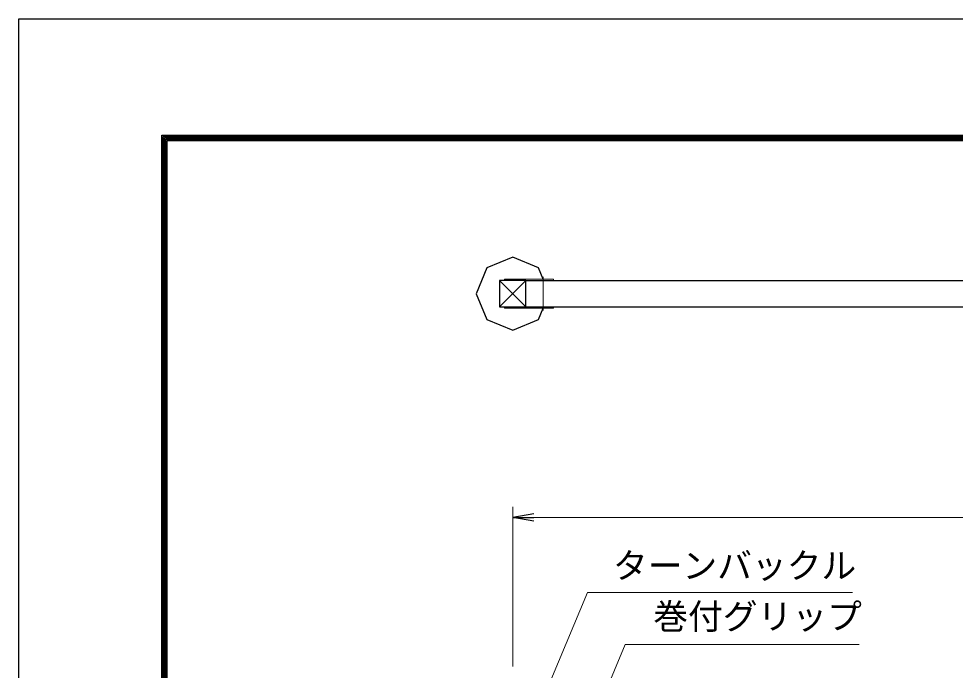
# Model space of a CAD drawing. Units: millimetres, scale not verified. Extents: x -16799 to 16801, y -11879 to 11881.
# Drawn here: x -16799 to -9727, y 6962 to 11881 of the extents above; entities that cross this region are included whole.
import ezdxf
from ezdxf.enums import TextEntityAlignment as Align

# ---------------------------------------------------------------- set-up
doc = ezdxf.new("R2010")
doc.units = ezdxf.units.MM
doc.header["$LTSCALE"] = 40
doc.linetypes.add('DASHED', pattern=[7.5, 6, -1.5])
doc.linetypes.add('USER1', pattern=[50.8, 31.75, -6.35, 6.35, -6.35])
for name, color, linetype, lineweight in [('0-1_D-STR1', 1, 'Continuous', 25), ('0-2_D-BMK', 2, 'USER1', 13), ('0-3_D-STR3', 3, 'Continuous', 13), ('0-4_D-STR2', 7, 'Continuous', 13), ('0-5_D-STR-DIM', 7, 'Continuous', 13), ('0-6_D-STR-TXT', 7, 'Continuous', 13), ('0-7_D-STR4', 7, 'Continuous', 25), ('0-8_0', 7, 'Continuous', 25), ('0-C_D-TTL', 7, 'Continuous', 25)]:
    doc.layers.add(name, color=color, linetype=linetype, lineweight=lineweight)
doc.styles.add('ＭＳ ゴシック', font='')
doc.styles.get('ＭＳ ゴシック').set_extended_font_data('MS Gothic')

# ---------------------------------------------------------------- blocks, each defined once
blk = doc.blocks.new('_Open')
at = {"layer": '0-8_0'}
blk.add_line((-40, 6.67), (0, 0), dxfattribs=at)
blk.add_lwpolyline([(-40, -6.67), (0, 0), (-40, 0)], dxfattribs=at)

msp = doc.modelspace()

# ---------------------------------------------------------------- linework, layer by layer
at = {"layer": '0-1_D-STR1'}
for p, q in [((-13168.8, 9904.61), (-12968.8, 9704.61)), ((-12968.8, 9904.61), (-13168.8, 9704.61)), ((-12968.8, 9904.61), (-8760.8, 9904.61)), ((-12968.8, 9704.61), (-8760.8, 9704.61))]:
    msp.add_line(p, q, dxfattribs=at)
msp.add_lwpolyline([(-13168.8, 9904.61), (-13168.8, 9704.61), (-12968.8, 9704.61), (-12968.8, 9904.61)], close=True, dxfattribs=at)
at = {"layer": '0-2_D-BMK'}
msp.add_line((-12838.8, 9677.11), (-12838.8, 9932.11), dxfattribs=at)
at = {"layer": '0-3_D-STR3'}
for p, q in [((-13131.3, 9913.61), (-12761.3, 9913.61)), ((-13131.3, 9913.61), (-13131.3, 9904.61)), ((-13131.3, 9904.61), (-12761.3, 9904.61)), ((-12761.3, 9913.61), (-12761.3, 9904.61)), ((-13131.3, 9704.61), (-12761.3, 9704.61)), ((-13131.3, 9695.61), (-13131.3, 9704.61)), ((-13131.3, 9695.61), (-12761.3, 9695.61)), ((-12761.3, 9695.61), (-12761.3, 9704.61))]:
    msp.add_line(p, q, dxfattribs=at)
at = {"layer": '0-4_D-STR2', "linetype": 'DASHED'}
msp.add_line((-13168.8, 9704.61), (-268.8, 9704.61), dxfattribs=at)
at = {"layer": '0-5_D-STR-DIM'}
for p, q in [((-13068.8, 6989.43), (-13068.8, 8195.04)), ((-12908.8, 8115.04), (-3228.8, 8115.04))]:
    msp.add_line(p, q, dxfattribs=at)
at = {"layer": '0-6_D-STR-TXT'}
for points in [[(-10504.22, 7548.54), (-12504.87, 7548.54), (-12826.03, 6778.27)], [(-10454.19, 7156.81), (-12220.32, 7156.81), (-12381.68, 6769.81)]]:
    msp.add_lwpolyline(points, dxfattribs=at)
at = {"layer": '0-7_D-STR4'}
for points in [[(-13068.8, 10079.61), (-13263.25, 9999.07), (-13343.8, 9804.61), (-13263.25, 9610.16), (-13068.8, 9529.61), (-12874.35, 9610.16), (-12838.95, 9695.61)], [(-12838.95, 9913.61), (-12874.35, 9999.07), (-13068.8, 10079.61)]]:
    msp.add_lwpolyline(points, dxfattribs=at)
at = {"layer": '0-C_D-TTL', "color": 2}
msp.add_lwpolyline([(-16798.72, 11880.91), (16801.28, 11880.91), (16801.28, -11879.09), (-16798.72, -11879.09)], close=True, dxfattribs=at)
at = {"layer": '0-C_D-TTL'}
for points in [[(-15718.72, 11000.91), (15721.28, 11000.91), (15721.28, -10999.09), (-15718.72, -10999.09)], [(-15708.72, 10990.91), (15711.28, 10990.91), (15711.28, -10989.09), (-15708.72, -10989.09)], [(-15698.72, 10980.91), (15701.28, 10980.91), (15701.28, -10979.09), (-15698.72, -10979.09)], [(-15688.72, 10970.91), (15691.28, 10970.91), (15691.28, -10969.09), (-15688.72, -10969.09)], [(-15678.72, 10960.91), (15681.28, 10960.91), (15681.28, -10959.09), (-15678.72, -10959.09)]]:
    msp.add_lwpolyline(points, close=True, dxfattribs=at)

# ---------------------------------------------------------------- block references
at = {"layer": '0-5_D-STR-DIM', "xscale": 4, "yscale": 4, "rotation": 180}
msp.add_blockref('_Open', (-13068.8, 8115.04), dxfattribs=at)

# ---------------------------------------------------------------- texts
at = {"layer": '0-6_D-STR-TXT', "style": 'ＭＳ ゴシック'}
for s, p in [('ターンバックル', (-12312.34, 7598.37)), ('巻付グリップ', (-12007.49, 7214.77))]:
    msp.add_text(s, height=192.4, dxfattribs=at).set_placement(p, align=Align.BOTTOM_LEFT)

doc.saveas('drawing.dxf')
